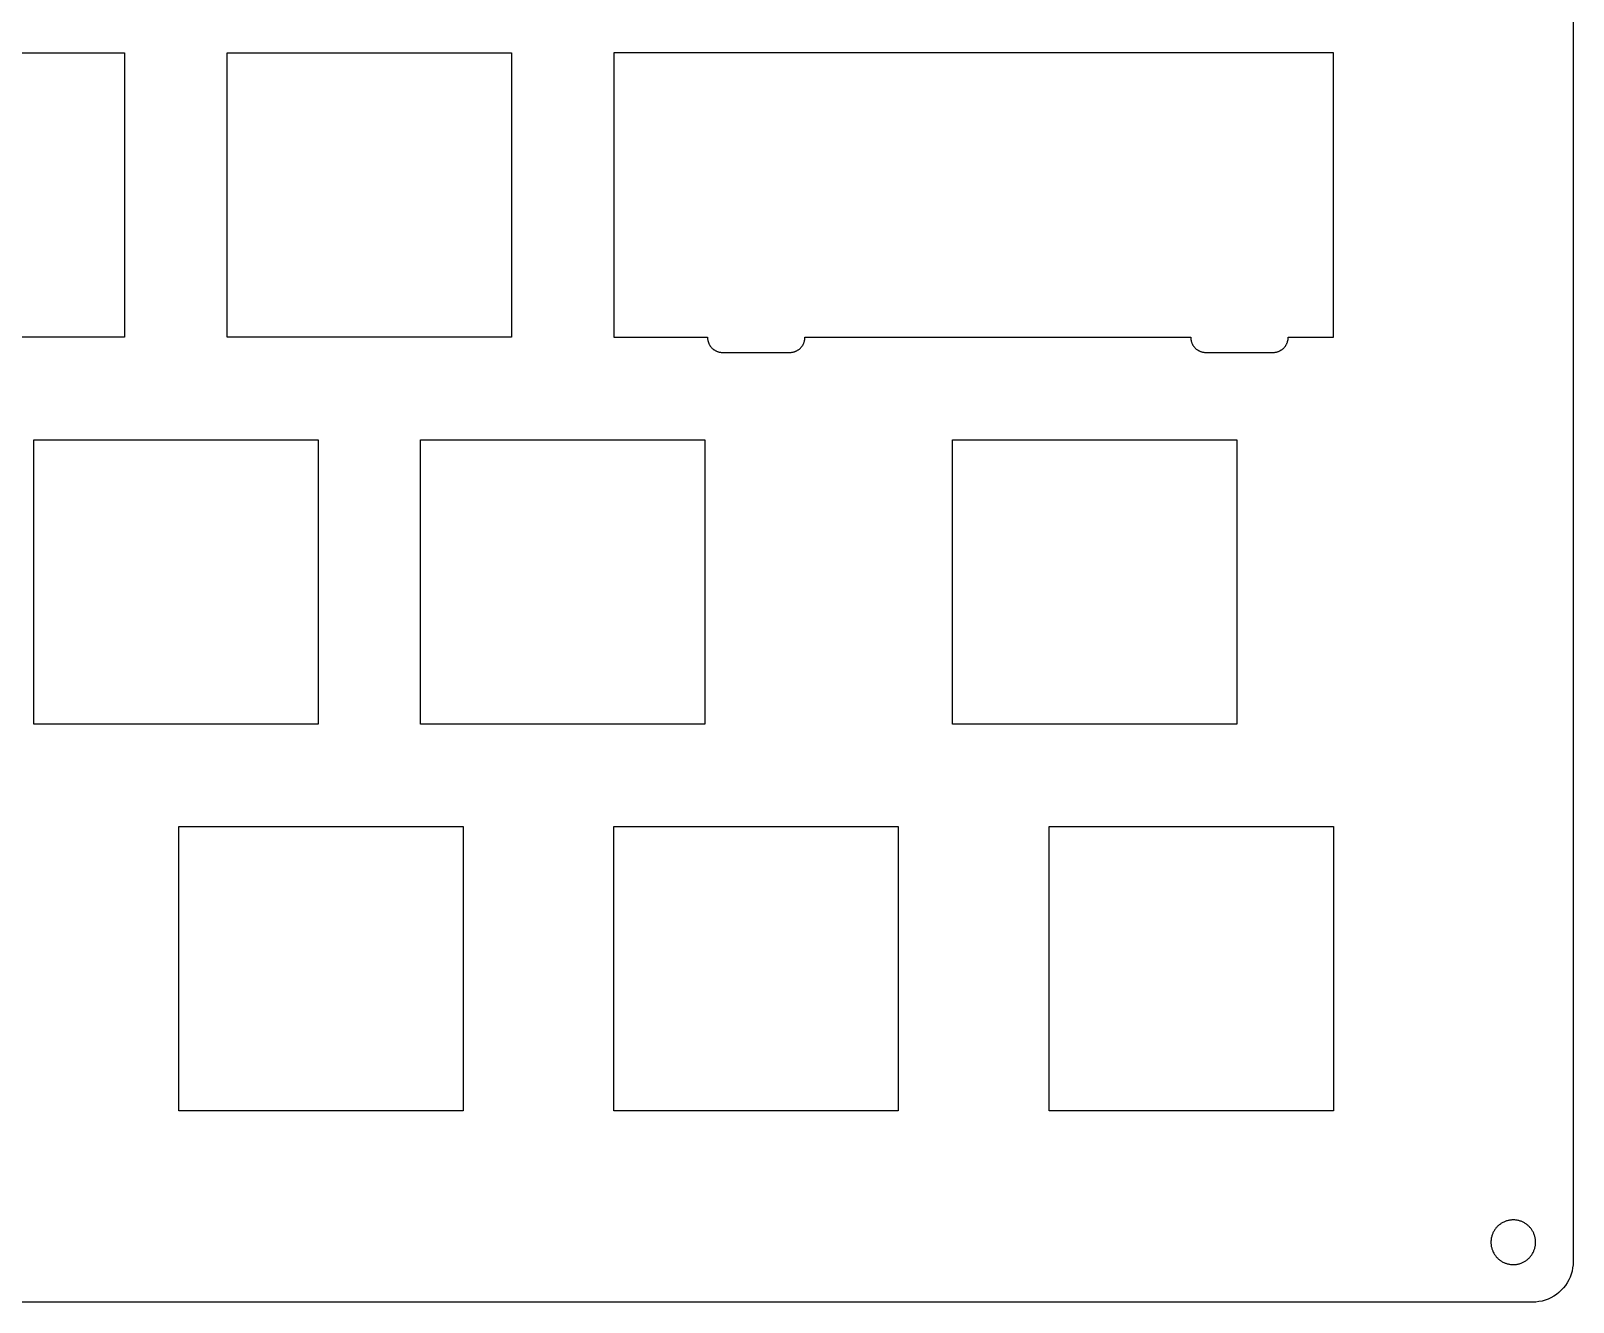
# Model space of a CAD drawing. Header units: millimetres. Extents: x -542 to -281, y -114 to -5.
# Drawn here: x -356.8 to -280.9, y -113.9 to -51.3 of the extents above; entities that cross this region are included whole.
import ezdxf

# ---------------------------------------------------------------- set-up
doc = ezdxf.new("R2010")
doc.units = ezdxf.units.MM
doc.layers.add('switch_plate', color=18, linetype='Continuous', true_color=0x000000)

msp = doc.modelspace()

# ---------------------------------------------------------------- linework, layer by layer
at = {"layer": 'switch_plate'}
for p, q in [((-280.863, -6.854, 0.2), (-280.863, -111.885, 0.2)), ((-284.567, -110.133, 0.2), (-284.595, -110.16, 0.2)), ((-284.539, -110.108, 0.2), (-284.567, -110.133, 0.2)), ((-284.51, -110.083, 0.2), (-284.539, -110.108, 0.2)), ((-284.48, -110.059, 0.2), (-284.51, -110.083, 0.2)), ((-284.449, -110.037, 0.2), (-284.48, -110.059, 0.2)), ((-284.418, -110.015, 0.2), (-284.449, -110.037, 0.2)), ((-284.385, -109.995, 0.2), (-284.418, -110.015, 0.2)), ((-284.352, -109.976, 0.2), (-284.385, -109.995, 0.2)), ((-284.319, -109.957, 0.2), (-284.352, -109.976, 0.2)), ((-284.285, -109.941, 0.2), (-284.319, -109.957, 0.2)), ((-284.25, -109.925, 0.2), (-284.285, -109.941, 0.2)), ((-284.215, -109.91, 0.2), (-284.25, -109.925, 0.2)), ((-284.179, -109.897, 0.2), (-284.215, -109.91, 0.2)), ((-284.143, -109.885, 0.2), (-284.179, -109.897, 0.2)), ((-284.106, -109.874, 0.2), (-284.143, -109.885, 0.2)), ((-284.069, -109.865, 0.2), (-284.106, -109.874, 0.2)), ((-284.032, -109.856, 0.2), (-284.069, -109.865, 0.2)), ((-283.994, -109.849, 0.2), (-284.032, -109.856, 0.2)), ((-283.956, -109.844, 0.2), (-283.994, -109.849, 0.2)), ((-283.918, -109.84, 0.2), (-283.956, -109.844, 0.2)), ((-283.88, -109.837, 0.2), (-283.918, -109.84, 0.2)), ((-283.842, -109.835, 0.2), (-283.88, -109.837, 0.2)), ((-283.804, -109.835, 0.2), (-283.842, -109.835, 0.2)), ((-283.766, -109.836, 0.2), (-283.804, -109.835, 0.2)), ((-283.728, -109.838, 0.2), (-283.766, -109.836, 0.2)), ((-283.69, -109.842, 0.2), (-283.728, -109.838, 0.2)), ((-283.652, -109.847, 0.2), (-283.69, -109.842, 0.2)), ((-283.614, -109.853, 0.2), (-283.652, -109.847, 0.2)), ((-283.577, -109.86, 0.2), (-283.614, -109.853, 0.2)), ((-283.54, -109.869, 0.2), (-283.577, -109.86, 0.2)), ((-283.503, -109.879, 0.2), (-283.54, -109.869, 0.2)), ((-283.466, -109.891, 0.2), (-283.503, -109.879, 0.2)), ((-283.43, -109.903, 0.2), (-283.466, -109.891, 0.2)), ((-283.395, -109.917, 0.2), (-283.43, -109.903, 0.2)), ((-283.36, -109.933, 0.2), (-283.395, -109.917, 0.2)), ((-283.325, -109.949, 0.2), (-283.36, -109.933, 0.2)), ((-283.291, -109.966, 0.2), (-283.325, -109.949, 0.2)), ((-283.258, -109.985, 0.2), (-283.291, -109.966, 0.2)), ((-283.225, -110.005, 0.2), (-283.258, -109.985, 0.2)), ((-283.193, -110.026, 0.2), (-283.225, -110.005, 0.2)), ((-283.162, -110.048, 0.2), (-283.193, -110.026, 0.2)), ((-283.132, -110.071, 0.2), (-283.162, -110.048, 0.2)), ((-283.102, -110.095, 0.2), (-283.132, -110.071, 0.2)), ((-283.074, -110.121, 0.2), (-283.102, -110.095, 0.2)), ((-283.046, -110.147, 0.2), (-283.074, -110.121, 0.2)), ((-284.912, -110.877, 0.2), (-284.913, -110.915, 0.2)), ((-284.909, -110.839, 0.2), (-284.912, -110.877, 0.2)), ((-284.905, -110.801, 0.2), (-284.909, -110.839, 0.2)), ((-284.9, -110.763, 0.2), (-284.905, -110.801, 0.2)), ((-284.894, -110.726, 0.2), (-284.9, -110.763, 0.2)), ((-284.886, -110.688, 0.2), (-284.894, -110.726, 0.2)), ((-284.876, -110.651, 0.2), (-284.886, -110.688, 0.2)), ((-284.866, -110.615, 0.2), (-284.876, -110.651, 0.2)), ((-284.854, -110.578, 0.2), (-284.866, -110.615, 0.2)), ((-284.841, -110.542, 0.2), (-284.854, -110.578, 0.2)), ((-284.827, -110.507, 0.2), (-284.841, -110.542, 0.2)), ((-284.812, -110.472, 0.2), (-284.827, -110.507, 0.2)), ((-284.795, -110.438, 0.2), (-284.812, -110.472, 0.2)), ((-284.777, -110.404, 0.2), (-284.795, -110.438, 0.2)), ((-284.758, -110.371, 0.2), (-284.777, -110.404, 0.2)), ((-284.738, -110.338, 0.2), (-284.758, -110.371, 0.2)), ((-284.717, -110.307, 0.2), (-284.738, -110.338, 0.2)), ((-284.694, -110.276, 0.2), (-284.717, -110.307, 0.2)), ((-284.671, -110.246, 0.2), (-284.694, -110.276, 0.2)), ((-284.647, -110.216, 0.2), (-284.671, -110.246, 0.2)), ((-284.621, -110.188, 0.2), (-284.647, -110.216, 0.2)), ((-284.595, -110.16, 0.2), (-284.621, -110.188, 0.2)), ((-283.019, -110.174, 0.2), (-283.046, -110.147, 0.2)), ((-282.993, -110.202, 0.2), (-283.019, -110.174, 0.2)), ((-282.968, -110.231, 0.2), (-282.993, -110.202, 0.2)), ((-282.944, -110.261, 0.2), (-282.968, -110.231, 0.2)), ((-282.921, -110.291, 0.2), (-282.944, -110.261, 0.2)), ((-282.9, -110.322, 0.2), (-282.921, -110.291, 0.2)), ((-282.879, -110.355, 0.2), (-282.9, -110.322, 0.2)), ((-282.859, -110.387, 0.2), (-282.879, -110.355, 0.2)), ((-282.841, -110.421, 0.2), (-282.859, -110.387, 0.2)), ((-282.824, -110.455, 0.2), (-282.841, -110.421, 0.2)), ((-282.808, -110.489, 0.2), (-282.824, -110.455, 0.2)), ((-282.793, -110.525, 0.2), (-282.808, -110.489, 0.2)), ((-282.779, -110.56, 0.2), (-282.793, -110.525, 0.2)), ((-282.767, -110.596, 0.2), (-282.779, -110.56, 0.2)), ((-282.756, -110.633, 0.2), (-282.767, -110.596, 0.2)), ((-282.746, -110.67, 0.2), (-282.756, -110.633, 0.2)), ((-282.737, -110.707, 0.2), (-282.746, -110.67, 0.2)), ((-282.73, -110.745, 0.2), (-282.737, -110.707, 0.2)), ((-282.724, -110.782, 0.2), (-282.73, -110.745, 0.2)), ((-282.719, -110.82, 0.2), (-282.724, -110.782, 0.2)), ((-282.716, -110.858, 0.2), (-282.719, -110.82, 0.2)), ((-282.714, -110.896, 0.2), (-282.716, -110.858, 0.2)), ((-282.713, -110.935, 0.2), (-282.714, -110.896, 0.2)), ((-284.913, -110.915, 0.2), (-284.913, -110.954, 0.2)), ((-284.913, -110.954, 0.2), (-284.912, -110.992, 0.2)), ((-284.912, -110.992, 0.2), (-284.909, -111.03, 0.2)), ((-284.909, -111.03, 0.2), (-284.905, -111.068, 0.2)), ((-284.905, -111.068, 0.2), (-284.9, -111.106, 0.2)), ((-284.9, -111.106, 0.2), (-284.894, -111.143, 0.2)), ((-284.894, -111.143, 0.2), (-284.886, -111.181, 0.2)), ((-284.886, -111.181, 0.2), (-284.876, -111.218, 0.2)), ((-284.876, -111.218, 0.2), (-284.866, -111.254, 0.2)), ((-284.866, -111.254, 0.2), (-284.854, -111.291, 0.2)), ((-284.854, -111.291, 0.2), (-284.841, -111.327, 0.2)), ((-284.841, -111.327, 0.2), (-284.827, -111.362, 0.2)), ((-284.827, -111.362, 0.2), (-284.812, -111.397, 0.2)), ((-284.812, -111.397, 0.2), (-284.795, -111.431, 0.2)), ((-284.795, -111.431, 0.2), (-284.777, -111.465, 0.2)), ((-284.777, -111.465, 0.2), (-284.758, -111.498, 0.2)), ((-284.758, -111.498, 0.2), (-284.738, -111.531, 0.2)), ((-284.738, -111.531, 0.2), (-284.717, -111.562, 0.2)), ((-284.717, -111.562, 0.2), (-284.694, -111.593, 0.2)), ((-284.694, -111.593, 0.2), (-284.671, -111.624, 0.2)), ((-284.671, -111.624, 0.2), (-284.647, -111.653, 0.2)), ((-284.647, -111.653, 0.2), (-284.621, -111.681, 0.2)), ((-282.993, -111.667, 0.2), (-282.968, -111.638, 0.2)), ((-282.968, -111.638, 0.2), (-282.944, -111.609, 0.2)), ((-282.944, -111.609, 0.2), (-282.921, -111.578, 0.2)), ((-282.921, -111.578, 0.2), (-282.9, -111.547, 0.2)), ((-282.9, -111.547, 0.2), (-282.879, -111.515, 0.2)), ((-282.879, -111.515, 0.2), (-282.859, -111.482, 0.2)), ((-282.859, -111.482, 0.2), (-282.841, -111.448, 0.2)), ((-282.841, -111.448, 0.2), (-282.824, -111.414, 0.2)), ((-282.824, -111.414, 0.2), (-282.808, -111.38, 0.2)), ((-282.808, -111.38, 0.2), (-282.793, -111.344, 0.2)), ((-282.793, -111.344, 0.2), (-282.779, -111.309, 0.2)), ((-282.779, -111.309, 0.2), (-282.767, -111.273, 0.2)), ((-282.767, -111.273, 0.2), (-282.756, -111.236, 0.2)), ((-282.756, -111.236, 0.2), (-282.746, -111.199, 0.2)), ((-282.746, -111.199, 0.2), (-282.737, -111.162, 0.2)), ((-282.737, -111.162, 0.2), (-282.73, -111.125, 0.2)), ((-282.73, -111.125, 0.2), (-282.724, -111.087, 0.2)), ((-282.724, -111.087, 0.2), (-282.719, -111.049, 0.2)), ((-282.719, -111.049, 0.2), (-282.716, -111.011, 0.2)), ((-282.716, -111.011, 0.2), (-282.714, -110.973, 0.2)), ((-282.714, -110.973, 0.2), (-282.713, -110.935, 0.2)), ((-284.621, -111.681, 0.2), (-284.595, -111.709, 0.2)), ((-284.595, -111.709, 0.2), (-284.567, -111.736, 0.2)), ((-284.567, -111.736, 0.2), (-284.539, -111.761, 0.2)), ((-284.539, -111.761, 0.2), (-284.51, -111.786, 0.2)), ((-284.51, -111.786, 0.2), (-284.48, -111.81, 0.2)), ((-284.48, -111.81, 0.2), (-284.449, -111.832, 0.2)), ((-284.449, -111.832, 0.2), (-284.418, -111.854, 0.2)), ((-284.418, -111.854, 0.2), (-284.385, -111.874, 0.2)), ((-284.385, -111.874, 0.2), (-284.352, -111.893, 0.2)), ((-284.352, -111.893, 0.2), (-284.319, -111.912, 0.2)), ((-284.319, -111.912, 0.2), (-284.285, -111.929, 0.2)), ((-284.285, -111.929, 0.2), (-284.25, -111.944, 0.2)), ((-284.25, -111.944, 0.2), (-284.215, -111.959, 0.2)), ((-284.215, -111.959, 0.2), (-284.179, -111.972, 0.2)), ((-284.179, -111.972, 0.2), (-284.143, -111.984, 0.2)), ((-284.143, -111.984, 0.2), (-284.106, -111.995, 0.2)), ((-284.106, -111.995, 0.2), (-284.069, -112.004, 0.2)), ((-284.069, -112.004, 0.2), (-284.032, -112.013, 0.2)), ((-284.032, -112.013, 0.2), (-283.994, -112.02, 0.2)), ((-283.994, -112.02, 0.2), (-283.956, -112.025, 0.2)), ((-283.956, -112.025, 0.2), (-283.918, -112.03, 0.2)), ((-283.918, -112.03, 0.2), (-283.88, -112.033, 0.2)), ((-283.88, -112.033, 0.2), (-283.842, -112.034, 0.2)), ((-283.842, -112.034, 0.2), (-283.804, -112.035, 0.2)), ((-283.804, -112.035, 0.2), (-283.766, -112.034, 0.2)), ((-283.766, -112.034, 0.2), (-283.728, -112.031, 0.2)), ((-283.728, -112.031, 0.2), (-283.69, -112.028, 0.2)), ((-283.69, -112.028, 0.2), (-283.652, -112.023, 0.2)), ((-283.652, -112.023, 0.2), (-283.614, -112.016, 0.2)), ((-283.614, -112.016, 0.2), (-283.577, -112.009, 0.2)), ((-283.577, -112.009, 0.2), (-283.54, -112, 0.2)), ((-283.54, -112, 0.2), (-283.503, -111.99, 0.2)), ((-283.503, -111.99, 0.2), (-283.466, -111.978, 0.2)), ((-283.466, -111.978, 0.2), (-283.43, -111.966, 0.2)), ((-283.43, -111.966, 0.2), (-283.395, -111.952, 0.2)), ((-283.395, -111.952, 0.2), (-283.36, -111.937, 0.2)), ((-283.36, -111.937, 0.2), (-283.325, -111.92, 0.2)), ((-283.325, -111.92, 0.2), (-283.291, -111.903, 0.2)), ((-283.291, -111.903, 0.2), (-283.258, -111.884, 0.2)), ((-283.258, -111.884, 0.2), (-283.225, -111.864, 0.2)), ((-283.225, -111.864, 0.2), (-283.193, -111.843, 0.2)), ((-283.193, -111.843, 0.2), (-283.162, -111.821, 0.2)), ((-283.162, -111.821, 0.2), (-283.132, -111.798, 0.2)), ((-283.132, -111.798, 0.2), (-283.102, -111.774, 0.2)), ((-283.102, -111.774, 0.2), (-283.074, -111.749, 0.2)), ((-283.074, -111.749, 0.2), (-283.046, -111.722, 0.2)), ((-283.046, -111.722, 0.2), (-283.019, -111.695, 0.2)), ((-283.019, -111.695, 0.2), (-282.993, -111.667, 0.2)), ((-280.92, -112.352, 0.2), (-280.961, -112.503, 0.2)), ((-280.888, -112.198, 0.2), (-280.92, -112.352, 0.2)), ((-280.87, -112.042, 0.2), (-280.888, -112.198, 0.2)), ((-280.863, -111.885, 0.2), (-280.87, -112.042, 0.2)), ((-281.245, -113.06, 0.2), (-281.344, -113.183, 0.2)), ((-281.158, -112.929, 0.2), (-281.245, -113.06, 0.2)), ((-281.081, -112.793, 0.2), (-281.158, -112.929, 0.2)), ((-281.016, -112.651, 0.2), (-281.081, -112.793, 0.2)), ((-280.961, -112.503, 0.2), (-281.016, -112.651, 0.2)), ((-282.864, -113.884, 0.2), (-540.414, -113.886, 0.2)), ((-282.707, -113.879, 0.2), (-282.864, -113.884, 0.2)), ((-282.551, -113.861, 0.2), (-282.707, -113.879, 0.2)), ((-282.397, -113.829, 0.2), (-282.551, -113.861, 0.2)), ((-282.245, -113.788, 0.2), (-282.397, -113.829, 0.2)), ((-282.098, -113.733, 0.2), (-282.245, -113.788, 0.2)), ((-281.956, -113.668, 0.2), (-282.098, -113.733, 0.2)), ((-281.82, -113.591, 0.2), (-281.956, -113.668, 0.2)), ((-281.689, -113.504, 0.2), (-281.82, -113.591, 0.2)), ((-281.566, -113.405, 0.2), (-281.689, -113.504, 0.2)), ((-281.449, -113.3, 0.2), (-281.566, -113.405, 0.2)), ((-281.344, -113.183, 0.2), (-281.449, -113.3, 0.2))]:
    msp.add_line(p, q, dxfattribs=at)
at = {"layer": 'switch_plate', "color": 0}
for p, q in [((-366.203, -52.36, 0.2), (-352.203, -52.36, 0.2)), ((-352.203, -52.36, 0.2), (-352.203, -66.36, 0.2)), ((-347.153, -66.36, 0.2), (-347.153, -52.36, 0.2)), ((-347.153, -52.36, 0.2), (-333.153, -52.36, 0.2)), ((-333.153, -52.36, 0.2), (-333.153, -66.36, 0.2)), ((-292.672, -52.36, 0.2), (-328.103, -52.36, 0.2)), ((-328.103, -52.36, 0.2), (-328.103, -66.36, 0.2)), ((-292.672, -66.36, 0.2), (-292.672, -52.36, 0.2)), ((-352.203, -66.36, 0.2), (-366.203, -66.36, 0.2)), ((-333.153, -66.36, 0.2), (-347.153, -66.36, 0.2)), ((-328.103, -66.36, 0.2), (-323.499, -66.36, 0.2)), ((-323.499, -66.36, 0.2), (-323.498, -66.385, 0.2)), ((-323.498, -66.385, 0.2), (-323.497, -66.411, 0.2)), ((-323.497, -66.411, 0.2), (-323.495, -66.437, 0.2)), ((-323.495, -66.437, 0.2), (-323.492, -66.462, 0.2)), ((-323.492, -66.462, 0.2), (-323.488, -66.487, 0.2)), ((-323.488, -66.487, 0.2), (-323.483, -66.513, 0.2)), ((-323.483, -66.513, 0.2), (-323.478, -66.538, 0.2)), ((-323.478, -66.538, 0.2), (-323.471, -66.562, 0.2)), ((-323.471, -66.562, 0.2), (-323.464, -66.587, 0.2)), ((-323.464, -66.587, 0.2), (-323.456, -66.611, 0.2)), ((-323.456, -66.611, 0.2), (-323.447, -66.635, 0.2)), ((-323.447, -66.635, 0.2), (-323.437, -66.659, 0.2)), ((-323.437, -66.659, 0.2), (-323.426, -66.682, 0.2)), ((-323.426, -66.682, 0.2), (-323.415, -66.705, 0.2)), ((-323.415, -66.705, 0.2), (-323.403, -66.728, 0.2)), ((-323.403, -66.728, 0.2), (-323.39, -66.75, 0.2)), ((-323.39, -66.75, 0.2), (-323.376, -66.772, 0.2)), ((-323.376, -66.772, 0.2), (-323.361, -66.793, 0.2)), ((-323.361, -66.793, 0.2), (-323.346, -66.814, 0.2)), ((-323.346, -66.814, 0.2), (-323.33, -66.834, 0.2)), ((-323.33, -66.834, 0.2), (-323.314, -66.853, 0.2)), ((-318.881, -66.853, 0.2), (-318.865, -66.834, 0.2)), ((-318.865, -66.834, 0.2), (-318.849, -66.814, 0.2)), ((-318.849, -66.814, 0.2), (-318.834, -66.793, 0.2)), ((-318.834, -66.793, 0.2), (-318.82, -66.772, 0.2)), ((-318.82, -66.772, 0.2), (-318.806, -66.75, 0.2)), ((-318.806, -66.75, 0.2), (-318.793, -66.728, 0.2)), ((-318.793, -66.728, 0.2), (-318.781, -66.705, 0.2)), ((-318.781, -66.705, 0.2), (-318.769, -66.682, 0.2)), ((-318.769, -66.682, 0.2), (-318.759, -66.659, 0.2)), ((-318.759, -66.659, 0.2), (-318.749, -66.635, 0.2)), ((-318.749, -66.635, 0.2), (-318.74, -66.611, 0.2)), ((-318.74, -66.611, 0.2), (-318.732, -66.587, 0.2)), ((-318.732, -66.587, 0.2), (-318.724, -66.562, 0.2)), ((-318.724, -66.562, 0.2), (-318.718, -66.538, 0.2)), ((-318.718, -66.538, 0.2), (-318.712, -66.513, 0.2)), ((-318.712, -66.513, 0.2), (-318.707, -66.487, 0.2)), ((-318.707, -66.487, 0.2), (-318.703, -66.462, 0.2)), ((-318.703, -66.462, 0.2), (-318.7, -66.437, 0.2)), ((-318.7, -66.437, 0.2), (-318.698, -66.411, 0.2)), ((-318.698, -66.411, 0.2), (-318.697, -66.385, 0.2)), ((-318.697, -66.385, 0.2), (-318.696, -66.36, 0.2)), ((-318.696, -66.36, 0.2), (-299.699, -66.36, 0.2)), ((-299.699, -66.36, 0.2), (-299.698, -66.385, 0.2)), ((-299.698, -66.385, 0.2), (-299.697, -66.411, 0.2)), ((-299.697, -66.411, 0.2), (-299.695, -66.437, 0.2)), ((-299.695, -66.437, 0.2), (-299.692, -66.462, 0.2)), ((-299.692, -66.462, 0.2), (-299.688, -66.487, 0.2)), ((-299.688, -66.487, 0.2), (-299.683, -66.513, 0.2)), ((-299.683, -66.513, 0.2), (-299.678, -66.538, 0.2)), ((-299.678, -66.538, 0.2), (-299.671, -66.562, 0.2)), ((-299.671, -66.562, 0.2), (-299.664, -66.587, 0.2)), ((-299.664, -66.587, 0.2), (-299.656, -66.611, 0.2)), ((-299.656, -66.611, 0.2), (-299.647, -66.635, 0.2)), ((-299.647, -66.635, 0.2), (-299.637, -66.659, 0.2)), ((-299.637, -66.659, 0.2), (-299.626, -66.682, 0.2)), ((-299.626, -66.682, 0.2), (-299.615, -66.705, 0.2)), ((-299.615, -66.705, 0.2), (-299.603, -66.728, 0.2)), ((-299.603, -66.728, 0.2), (-299.59, -66.75, 0.2)), ((-299.59, -66.75, 0.2), (-299.576, -66.772, 0.2)), ((-299.576, -66.772, 0.2), (-299.561, -66.793, 0.2)), ((-299.561, -66.793, 0.2), (-299.546, -66.814, 0.2)), ((-299.546, -66.814, 0.2), (-299.53, -66.834, 0.2)), ((-299.53, -66.834, 0.2), (-299.514, -66.853, 0.2)), ((-295.081, -66.853, 0.2), (-295.065, -66.834, 0.2)), ((-295.065, -66.834, 0.2), (-295.049, -66.814, 0.2)), ((-295.049, -66.814, 0.2), (-295.034, -66.793, 0.2)), ((-295.034, -66.793, 0.2), (-295.02, -66.772, 0.2)), ((-295.02, -66.772, 0.2), (-295.006, -66.75, 0.2)), ((-295.006, -66.75, 0.2), (-294.993, -66.728, 0.2)), ((-294.993, -66.728, 0.2), (-294.981, -66.705, 0.2)), ((-294.981, -66.705, 0.2), (-294.969, -66.682, 0.2)), ((-294.969, -66.682, 0.2), (-294.959, -66.659, 0.2)), ((-294.959, -66.659, 0.2), (-294.949, -66.635, 0.2)), ((-294.949, -66.635, 0.2), (-294.94, -66.611, 0.2)), ((-294.94, -66.611, 0.2), (-294.932, -66.587, 0.2)), ((-294.932, -66.587, 0.2), (-294.924, -66.562, 0.2)), ((-294.924, -66.562, 0.2), (-294.918, -66.538, 0.2)), ((-294.918, -66.538, 0.2), (-294.912, -66.513, 0.2)), ((-294.912, -66.513, 0.2), (-294.907, -66.487, 0.2)), ((-294.907, -66.487, 0.2), (-294.903, -66.462, 0.2)), ((-294.903, -66.462, 0.2), (-294.9, -66.437, 0.2)), ((-294.9, -66.437, 0.2), (-294.898, -66.411, 0.2)), ((-294.898, -66.411, 0.2), (-294.897, -66.385, 0.2)), ((-294.897, -66.385, 0.2), (-294.896, -66.36, 0.2)), ((-294.896, -66.36, 0.2), (-292.672, -66.36, 0.2)), ((-323.314, -66.853, 0.2), (-323.297, -66.872, 0.2)), ((-323.297, -66.872, 0.2), (-323.279, -66.891, 0.2)), ((-323.279, -66.891, 0.2), (-323.26, -66.909, 0.2)), ((-323.26, -66.909, 0.2), (-323.241, -66.926, 0.2)), ((-323.241, -66.926, 0.2), (-323.222, -66.942, 0.2)), ((-323.222, -66.942, 0.2), (-323.202, -66.958, 0.2)), ((-323.202, -66.958, 0.2), (-323.181, -66.973, 0.2)), ((-323.181, -66.973, 0.2), (-323.16, -66.988, 0.2)), ((-323.16, -66.988, 0.2), (-323.138, -67.001, 0.2)), ((-323.138, -67.001, 0.2), (-323.116, -67.014, 0.2)), ((-323.116, -67.014, 0.2), (-323.093, -67.027, 0.2)), ((-323.093, -67.027, 0.2), (-323.07, -67.038, 0.2)), ((-323.07, -67.038, 0.2), (-323.047, -67.049, 0.2)), ((-323.047, -67.049, 0.2), (-323.023, -67.058, 0.2)), ((-323.023, -67.058, 0.2), (-322.999, -67.067, 0.2)), ((-322.999, -67.067, 0.2), (-322.975, -67.076, 0.2)), ((-322.975, -67.076, 0.2), (-322.951, -67.083, 0.2)), ((-322.951, -67.083, 0.2), (-322.926, -67.089, 0.2)), ((-322.926, -67.089, 0.2), (-322.901, -67.095, 0.2)), ((-322.901, -67.095, 0.2), (-322.876, -67.1, 0.2)), ((-322.876, -67.1, 0.2), (-322.85, -67.104, 0.2)), ((-322.85, -67.104, 0.2), (-322.825, -67.107, 0.2)), ((-322.825, -67.107, 0.2), (-322.799, -67.109, 0.2)), ((-322.799, -67.109, 0.2), (-322.774, -67.11, 0.2)), ((-322.774, -67.11, 0.2), (-322.748, -67.111, 0.2)), ((-322.748, -67.111, 0.2), (-319.447, -67.111, 0.2)), ((-319.447, -67.111, 0.2), (-319.422, -67.11, 0.2)), ((-319.422, -67.11, 0.2), (-319.396, -67.109, 0.2)), ((-319.396, -67.109, 0.2), (-319.371, -67.107, 0.2)), ((-319.371, -67.107, 0.2), (-319.345, -67.104, 0.2)), ((-319.345, -67.104, 0.2), (-319.32, -67.1, 0.2)), ((-319.32, -67.1, 0.2), (-319.295, -67.095, 0.2)), ((-319.295, -67.095, 0.2), (-319.27, -67.089, 0.2)), ((-319.27, -67.089, 0.2), (-319.245, -67.083, 0.2)), ((-319.245, -67.083, 0.2), (-319.22, -67.076, 0.2)), ((-319.22, -67.076, 0.2), (-319.196, -67.067, 0.2)), ((-319.196, -67.067, 0.2), (-319.172, -67.058, 0.2)), ((-319.172, -67.058, 0.2), (-319.148, -67.049, 0.2)), ((-319.148, -67.049, 0.2), (-319.125, -67.038, 0.2)), ((-319.125, -67.038, 0.2), (-319.102, -67.027, 0.2)), ((-319.102, -67.027, 0.2), (-319.079, -67.014, 0.2)), ((-319.079, -67.014, 0.2), (-319.057, -67.001, 0.2)), ((-319.057, -67.001, 0.2), (-319.036, -66.988, 0.2)), ((-319.036, -66.988, 0.2), (-319.014, -66.973, 0.2)), ((-319.014, -66.973, 0.2), (-318.994, -66.958, 0.2)), ((-318.994, -66.958, 0.2), (-318.974, -66.942, 0.2)), ((-318.974, -66.942, 0.2), (-318.954, -66.926, 0.2)), ((-318.954, -66.926, 0.2), (-318.935, -66.909, 0.2)), ((-318.935, -66.909, 0.2), (-318.916, -66.891, 0.2)), ((-318.916, -66.891, 0.2), (-318.899, -66.872, 0.2)), ((-318.899, -66.872, 0.2), (-318.881, -66.853, 0.2)), ((-299.514, -66.853, 0.2), (-299.497, -66.872, 0.2)), ((-299.497, -66.872, 0.2), (-299.479, -66.891, 0.2)), ((-299.479, -66.891, 0.2), (-299.46, -66.909, 0.2)), ((-299.46, -66.909, 0.2), (-299.441, -66.926, 0.2)), ((-299.441, -66.926, 0.2), (-299.422, -66.942, 0.2)), ((-299.422, -66.942, 0.2), (-299.402, -66.958, 0.2)), ((-299.402, -66.958, 0.2), (-299.381, -66.973, 0.2)), ((-299.381, -66.973, 0.2), (-299.36, -66.988, 0.2)), ((-299.36, -66.988, 0.2), (-299.338, -67.001, 0.2)), ((-299.338, -67.001, 0.2), (-299.316, -67.014, 0.2)), ((-299.316, -67.014, 0.2), (-299.293, -67.027, 0.2)), ((-299.293, -67.027, 0.2), (-299.27, -67.038, 0.2)), ((-299.27, -67.038, 0.2), (-299.247, -67.049, 0.2)), ((-299.247, -67.049, 0.2), (-299.223, -67.058, 0.2)), ((-299.223, -67.058, 0.2), (-299.199, -67.067, 0.2)), ((-299.199, -67.067, 0.2), (-299.175, -67.076, 0.2)), ((-299.175, -67.076, 0.2), (-299.151, -67.083, 0.2)), ((-299.151, -67.083, 0.2), (-299.126, -67.089, 0.2)), ((-299.126, -67.089, 0.2), (-299.101, -67.095, 0.2)), ((-299.101, -67.095, 0.2), (-299.076, -67.1, 0.2)), ((-299.076, -67.1, 0.2), (-299.05, -67.104, 0.2)), ((-299.05, -67.104, 0.2), (-299.025, -67.107, 0.2)), ((-299.025, -67.107, 0.2), (-298.999, -67.109, 0.2)), ((-298.999, -67.109, 0.2), (-298.974, -67.11, 0.2)), ((-298.974, -67.11, 0.2), (-298.948, -67.111, 0.2)), ((-298.948, -67.111, 0.2), (-295.647, -67.111, 0.2)), ((-295.647, -67.111, 0.2), (-295.622, -67.11, 0.2)), ((-295.622, -67.11, 0.2), (-295.596, -67.109, 0.2)), ((-295.596, -67.109, 0.2), (-295.571, -67.107, 0.2)), ((-295.571, -67.107, 0.2), (-295.545, -67.104, 0.2)), ((-295.545, -67.104, 0.2), (-295.52, -67.1, 0.2)), ((-295.52, -67.1, 0.2), (-295.495, -67.095, 0.2)), ((-295.495, -67.095, 0.2), (-295.47, -67.089, 0.2)), ((-295.47, -67.089, 0.2), (-295.445, -67.083, 0.2)), ((-295.445, -67.083, 0.2), (-295.42, -67.076, 0.2)), ((-295.42, -67.076, 0.2), (-295.396, -67.067, 0.2)), ((-295.396, -67.067, 0.2), (-295.372, -67.058, 0.2)), ((-295.372, -67.058, 0.2), (-295.348, -67.049, 0.2)), ((-295.348, -67.049, 0.2), (-295.325, -67.038, 0.2)), ((-295.325, -67.038, 0.2), (-295.302, -67.027, 0.2)), ((-295.302, -67.027, 0.2), (-295.279, -67.014, 0.2)), ((-295.279, -67.014, 0.2), (-295.257, -67.001, 0.2)), ((-295.257, -67.001, 0.2), (-295.236, -66.988, 0.2)), ((-295.236, -66.988, 0.2), (-295.214, -66.973, 0.2)), ((-295.214, -66.973, 0.2), (-295.194, -66.958, 0.2)), ((-295.194, -66.958, 0.2), (-295.174, -66.942, 0.2)), ((-295.174, -66.942, 0.2), (-295.154, -66.926, 0.2)), ((-295.154, -66.926, 0.2), (-295.135, -66.909, 0.2)), ((-295.135, -66.909, 0.2), (-295.116, -66.891, 0.2)), ((-295.116, -66.891, 0.2), (-295.099, -66.872, 0.2)), ((-295.099, -66.872, 0.2), (-295.081, -66.853, 0.2)), ((-356.678, -85.41, 0.2), (-356.678, -71.41, 0.2)), ((-356.678, -71.41, 0.2), (-342.678, -71.41, 0.2)), ((-342.678, -71.41, 0.2), (-342.678, -85.41, 0.2)), ((-337.628, -85.41, 0.2), (-337.628, -71.41, 0.2)), ((-337.628, -71.41, 0.2), (-323.628, -71.41, 0.2)), ((-323.628, -71.41, 0.2), (-323.628, -85.41, 0.2)), ((-311.434, -85.41, 0.2), (-311.434, -71.41, 0.2)), ((-311.434, -71.41, 0.2), (-297.435, -71.41, 0.2)), ((-297.435, -71.41, 0.2), (-297.435, -85.41, 0.2)), ((-342.678, -85.41, 0.2), (-356.678, -85.41, 0.2)), ((-323.628, -85.41, 0.2), (-337.628, -85.41, 0.2)), ((-297.435, -85.41, 0.2), (-311.434, -85.41, 0.2)), ((-349.534, -104.46, 0.2), (-349.534, -90.46, 0.2)), ((-349.534, -90.46, 0.2), (-335.535, -90.46, 0.2)), ((-335.535, -90.46, 0.2), (-335.535, -104.46, 0.2)), ((-328.103, -104.46, 0.2), (-328.103, -90.46, 0.2)), ((-328.103, -90.46, 0.2), (-314.103, -90.46, 0.2)), ((-314.103, -90.46, 0.2), (-314.103, -104.46, 0.2)), ((-306.673, -104.46, 0.2), (-306.673, -90.46, 0.2)), ((-306.673, -90.46, 0.2), (-292.672, -90.46, 0.2)), ((-292.672, -90.46, 0.2), (-292.672, -104.46, 0.2)), ((-335.535, -104.46, 0.2), (-349.534, -104.46, 0.2)), ((-314.103, -104.46, 0.2), (-328.103, -104.46, 0.2)), ((-292.672, -104.46, 0.2), (-306.673, -104.46, 0.2))]:
    msp.add_line(p, q, dxfattribs=at)

doc.saveas('drawing.dxf')
